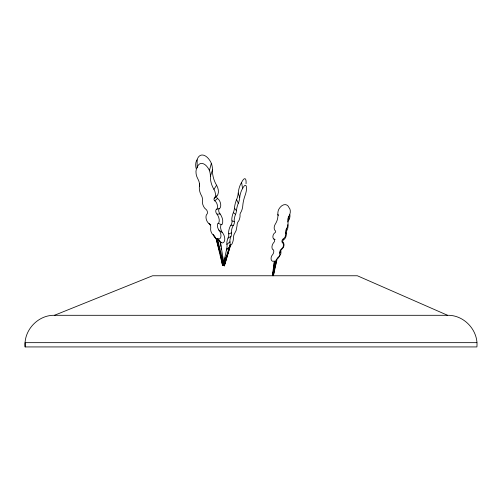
<?xml version="1.0" encoding="UTF-8"?>
<svg xmlns="http://www.w3.org/2000/svg" width="502" height="502" viewBox="0 0 502 502"><rect width="100%" height="100%" fill="white"/><g stroke="black" fill="none" stroke-linecap="round" stroke-linejoin="round"><path stroke-width="0.75" d="M287.941 221.959A4.505 2.93 -70.7 0 1 288.744 220.071L288.901 216.299A6.4 4.167 -70.7 0 0 289.064 207.696A8.936 5.817 -70.7 0 0 278.861 209.177L278.484 209.962A7.103 4.625 -70.7 0 0 277.895 214.222A10.837 7.053 -70.7 0 1 275.316 224.08A4.756 3.094 -70.7 0 0 275.416 230.882A0.998 0.646 -70.7 0 1 275.648 231.767A0.998 0.646 -70.7 0 1 275.071 232.658A3.583 2.334 -70.7 0 0 272.988 235.846A3.583 2.334 -70.7 0 0 273.841 239.046A2.058 1.337 -70.7 0 1 274.613 240.609A2.058 1.337 -70.7 0 1 273.64 242.635C272.222 244.405 271.168 247.555 272.655 249.5L273.609 249.977L273.785 251.383A4.719 3.068 -70.7 0 1 273.446 253.165L272.724 254.57A3.89 2.535 -70.7 0 0 271.118 259.239A3.89 2.535 -70.7 0 0 273.797 261.153L274.399 261.153L275.014 262.822L272.988 275.366L273.395 275.717L276.803 260.08A4.568 2.974 -70.7 0 1 277.681 257.79M219.575 251.389L216.701 241.023A7.084 3.96 72.4 0 0 213.224 234.961A4.945 2.767 72.4 0 1 210.708 228.096A3.232 1.807 72.4 0 0 208.976 223.547A5.396 3.012 72.4 0 1 206.178 218.822A5.396 3.012 72.4 0 1 206.968 214.09A2.698 1.506 72.4 0 0 207.357 211.725A2.698 1.506 72.4 0 0 205.964 209.359A6.545 3.658 72.4 0 1 202.425 200.304A4.656 2.604 72.4 0 0 201.421 195.573A9.312 5.202 72.4 0 1 199.413 186.117L199.558 183.77M273.421 270.842L272.354 275.416L272.988 275.366L274.399 261.153L272.354 275.416L272.843 275.761M273.395 275.717L274.142 271.262M241.581 182.471L242.598 188.564A9.406 2.454 -74.9 0 1 246.4 190.12L246.287 190.948A7.474 1.952 -74.9 0 1 245.076 195.435A11.414 2.974 -74.9 0 0 242.773 205.814A5.007 1.305 -74.9 0 1 240.395 212.98L239.931 214.843A3.778 0.985 -74.9 0 1 239.718 218.207A3.778 0.985 -74.9 0 1 238.255 221.57A2.165 0.565 -74.9 0 0 237.396 223.221A2.165 0.565 -74.9 0 0 237.107 225.36L236.116 230.569L234.039 234.566A4.964 1.293 -74.9 0 0 233.574 236.442L233.392 237.923A4.098 1.067 -74.9 0 1 232.47 242.836A4.098 1.067 -74.9 0 1 230.682 244.85L224.457 265.809L223.258 265.326L226.458 249.965A6.507 1.694 -74.9 0 0 226.904 244.392A4.543 1.186 -74.9 0 1 228.021 238.092A2.968 0.772 -74.9 0 0 228.73 233.913A4.957 1.293 -74.9 0 1 229.044 229.571A4.957 1.293 -74.9 0 1 230.895 225.222A2.479 0.646 -74.9 0 0 231.817 223.051A2.479 0.646 -74.9 0 0 231.974 220.88A6.011 1.569 -74.9 0 1 233.355 212.559A4.273 1.117 -74.9 0 0 234.434 208.217A8.553 2.228 -74.9 0 1 236.599 199.526A6.413 1.675 -74.9 0 0 238.224 193.013A7.837 2.046 -74.9 0 1 241.581 182.471A10.937 2.855 -74.9 0 1 246.049 183.688M223.264 264.717L222.524 265.263L217.303 238.801L220.503 242.692L221.313 242.692A6.03 3.37 72.4 0 0 224.727 239.724A6.03 3.37 72.4 0 0 222.254 232.489L221.2 230.311A7.31 4.085 72.4 0 1 220.61 227.55L220.742 225.373L221.213 224.714L221.978 224.626C223.823 221.407 222.191 216.864 220.171 213.996A3.188 1.782 72.4 0 1 218.734 210.853A3.188 1.782 72.4 0 1 219.644 208.424A5.553 3.106 72.4 0 0 220.541 203.467A5.553 3.106 72.4 0 0 217.542 198.522A1.544 0.86 72.4 0 1 216.707 197.148A1.544 0.86 72.4 0 1 216.958 195.774A7.373 4.123 72.4 0 0 216.588 185.232A16.798 9.387 72.4 0 1 212.446 169.952A11.006 6.149 72.4 0 0 211.348 163.345L210.796 162.133A13.843 7.737 72.4 0 0 197.104 159.837L197.179 167.549A11.91 6.651 72.4 0 1 208.951 169.525L209.428 170.567A9.463 5.29 72.4 0 1 210.369 176.246A14.445 8.07 72.4 0 0 213.934 189.386A6.338 3.545 72.4 0 1 214.247 198.453A1.324 0.74 72.4 0 0 214.034 199.639A1.324 0.74 72.4 0 0 214.756 200.819A4.775 2.667 72.4 0 1 217.335 205.073A4.775 2.667 72.4 0 1 216.563 209.334A2.742 1.531 72.4 0 0 215.778 211.417A2.742 1.531 72.4 0 0 217.015 214.122C218.753 216.588 220.158 220.497 218.571 223.271L217.51 223.905L217.397 225.781A6.288 3.514 72.4 0 0 217.899 228.153L218.809 230.029A5.189 2.899 72.4 0 1 220.936 236.247A5.189 2.899 72.4 0 1 217.993 238.801L217.303 238.801L216.701 241.023L222.524 265.263L223.258 265.326L225.065 257.764M272.988 275.366L276.803 260.08L275.014 262.822A5.315 3.458 -70.7 0 1 277.807 258.266L279.2 256.164M209.428 170.567L211.348 163.345M220.158 243.985L220.503 242.692L223.999 264.033M228.215 251.452L230.424 244.857L224.206 265.759L230.424 244.857L229.427 245.88M210.369 176.246L212.446 169.952M224.457 265.809L223.258 265.326L229.596 246.607A5.597 1.462 -74.9 0 0 229.979 241.82A3.909 1.017 -74.9 0 1 230.939 236.392A2.554 0.665 -74.9 0 0 231.554 232.802A4.261 1.111 -74.9 0 1 231.817 229.069A4.261 1.111 -74.9 0 1 233.411 225.329A2.133 0.558 -74.9 0 0 234.208 223.459A2.133 0.558 -74.9 0 0 234.34 221.595A5.171 1.349 -74.9 0 1 235.526 214.436A3.677 0.96 -74.9 0 0 236.461 210.702A7.354 1.92 -74.9 0 1 238.318 203.228A5.516 1.437 -74.9 0 0 239.711 197.625A6.739 1.757 -74.9 0 1 242.598 188.564M227.099 248.609L226.458 249.965L229.596 246.607M213.934 189.386L216.588 185.232M277.807 258.266A3.709 2.416 -70.7 0 0 279.727 253.121L280.85 251.734A2.083 1.355 -70.7 0 1 281.992 248.797A3.483 2.265 -70.7 0 0 283.925 245.754A3.483 2.265 -70.7 0 0 283.166 242.698A1.738 1.136 -70.7 0 1 282.789 241.173A1.738 1.136 -70.7 0 1 283.755 239.649A4.223 2.748 -70.7 0 0 286.096 233.8A3.006 1.958 -70.7 0 1 286.686 230.751A6.005 3.909 -70.7 0 0 287.859 224.651M214.247 198.453L216.958 195.774M279.727 253.121A2.422 1.581 -70.7 0 1 281.051 249.707L281.992 248.797M226.904 244.392L229.979 241.82M214.756 200.819L217.542 198.522M228.021 238.092L230.939 236.392M54.436 315.3L152.583 275.761L357.361 275.761L447.602 315.3C464.143 314.911 478.544 330.473 476.9 346.932L25.131 346.932C23.475 330.479 37.895 314.911 54.436 315.3L447.602 315.3M228.73 233.913L231.554 232.802M216.563 209.334L219.644 208.424M217.015 214.122L220.171 213.996M476.9 342.659L25.131 342.659L25.131 346.932M230.895 225.222L233.411 225.329M288.901 216.299A5.24 3.407 -70.7 0 0 287.878 221.627A6.984 4.549 -70.7 0 1 286.51 228.717A3.495 2.272 -70.7 0 0 285.826 232.269A4.913 3.194 -70.7 0 1 283.103 239.065A2.021 1.318 -70.7 0 0 281.98 240.834A2.021 1.318 -70.7 0 0 282.419 242.61L283.166 242.698M273.841 239.046L275.14 239.435M231.974 220.88L234.34 221.595M218.188 223.315L221.539 224.683M218.809 230.029L222.254 232.489M208.976 223.547L210.821 224.952M233.355 212.559L235.526 214.436M283.103 239.065L283.755 239.649M217.993 238.801L221.313 242.692M234.434 208.217L236.461 210.702M213.224 234.961L215.766 238.224A8.233 4.6 72.4 0 1 216.657 239.002M236.599 199.526L238.318 203.228M277.895 214.222L278.353 215.571M238.224 193.013L239.711 197.625M223.923 264.052L217.303 238.801L223.258 265.326M285.826 232.269L286.096 233.8M220.503 242.692L220.98 246.488M221.169 248.007L221.363 249.532M286.51 228.717L286.686 230.751M289.861 214.668A5.503 3.583 -70.7 0 1 288.744 220.071M280.85 251.734A3.194 2.077 -70.7 0 1 279.495 255.938M282.419 242.61A4.047 2.635 -70.7 0 1 283.304 246.162A4.047 2.635 -70.7 0 1 281.051 249.707M215.766 238.224A5.754 3.213 72.4 0 1 213.344 234.691M199.413 186.117A6.984 3.903 72.4 0 0 197.907 179.019A8.534 4.769 72.4 0 1 197.179 167.549M210.112 224.375A6.275 3.508 72.4 0 1 209.434 223.616M196.069 168.339A9.921 5.547 72.4 0 1 197.104 159.837"/></g></svg>
